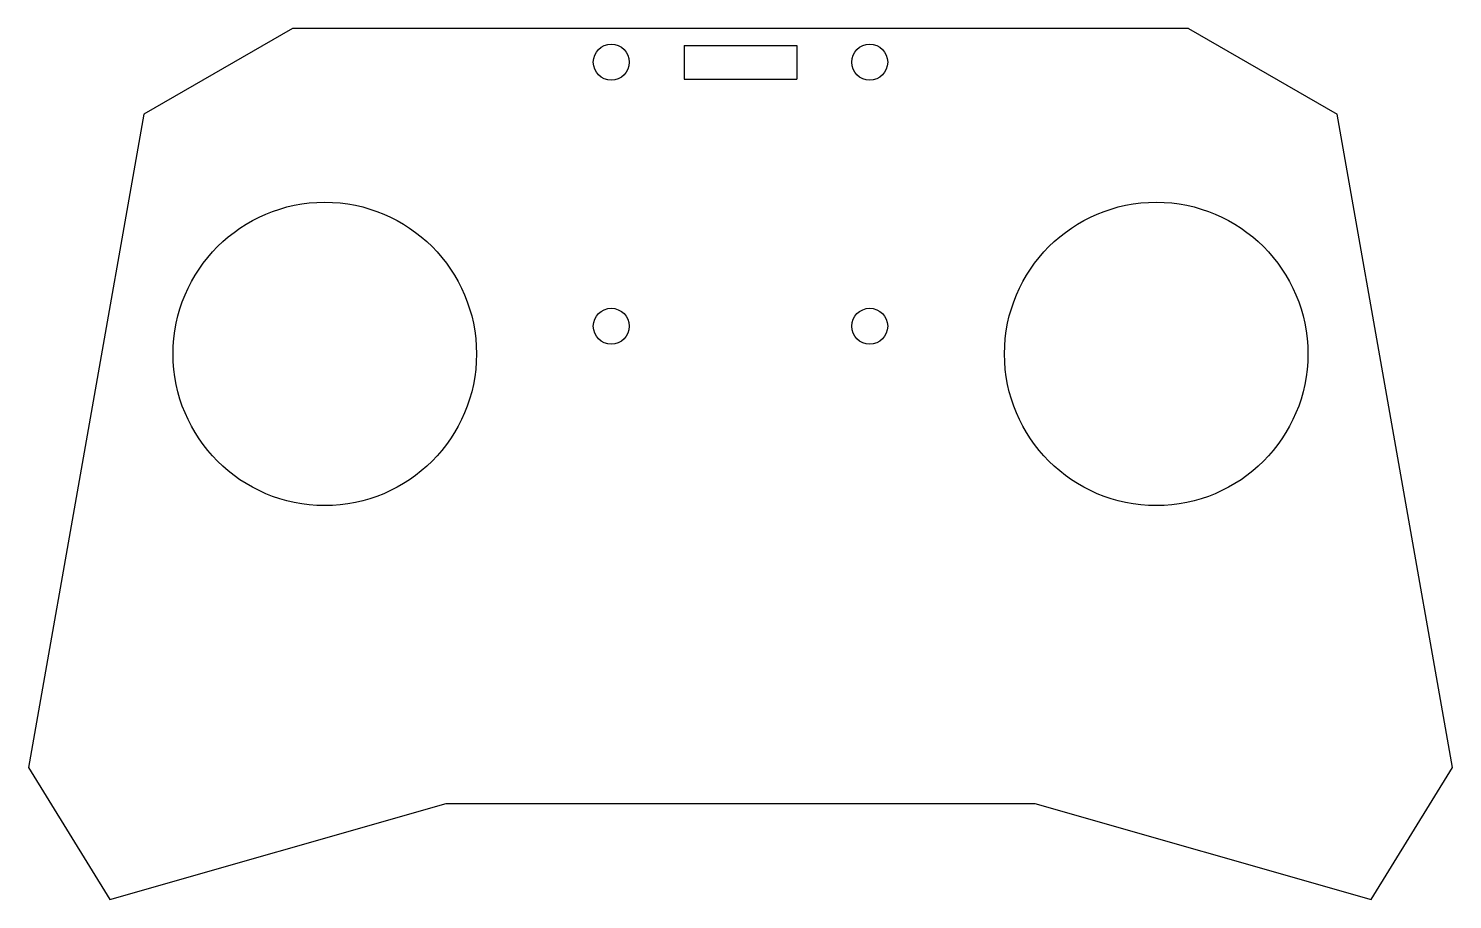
# Model space of a CAD drawing. Extents: x -63 to 63, y -80 to -2.
import ezdxf

# ---------------------------------------------------------------- set-up
doc = ezdxf.new("R2010")
doc.units = 0
doc.layers.add('VISIBLE', color=7, linetype='CONTINUOUS')

msp = doc.modelspace()

# ---------------------------------------------------------------- linework, layer by layer
at = {"layer": 'VISIBLE'}
for p, q in [((-39.88, -2.5), (-53.12, -10.14)), ((39.88, -2.5), (-39.88, -2.5)), ((39.88, -2.5), (53.12, -10.14)), ((-5, -4), (-5, -7)), ((-5, -4), (5, -4)), ((5, -4), (5, -7)), ((-5, -7), (5, -7)), ((-53.12, -10.14), (-63.37, -68.28)), ((63.37, -68.28), (53.12, -10.14)), ((-63.37, -68.28), (-56.13, -80.02)), ((56.13, -80.02), (63.37, -68.28)), ((-56.13, -80.02), (-26.2, -71.46)), ((-26.2, -71.46), (26.2, -71.46)), ((26.2, -71.46), (56.13, -80.02))]:
    msp.add_line(p, q, dxfattribs=at)
for centre, radius in [((-11.5, -5.5), 1.6), ((11.5, -5.5), 1.6), ((-37, -31.46), 13.5), ((37, -31.46), 13.5), ((-11.5, -29), 1.6), ((11.5, -29), 1.6)]:
    msp.add_circle(centre, radius, dxfattribs=at)

doc.saveas('drawing.dxf')
